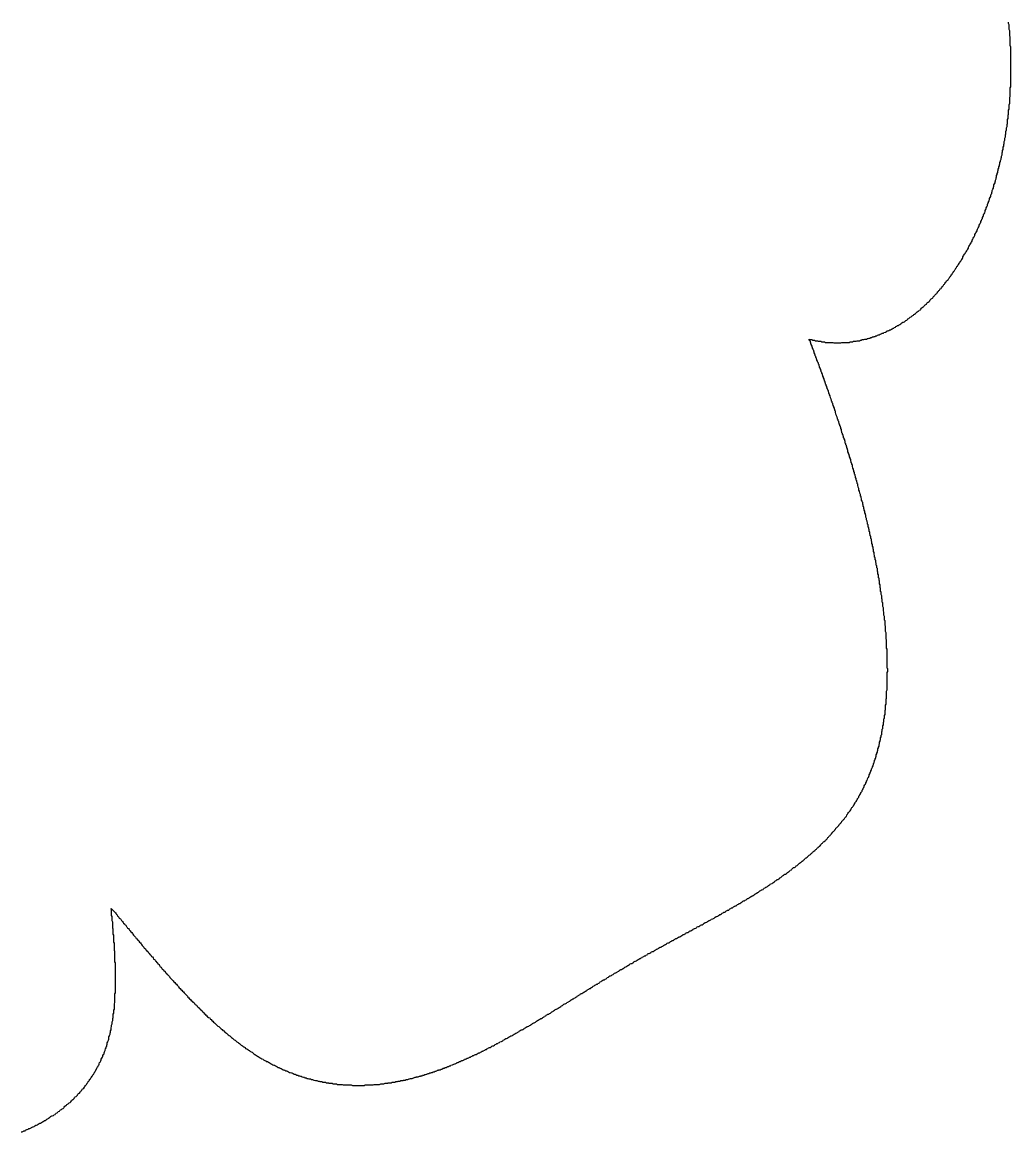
# Model space of a CAD drawing. Header units: millimetres. Extents: x 35 to 605, y 64 to 964.
# Drawn here: x 358.32 to 376.48, y 378.36 to 398.73 of the extents above; entities that cross this region are included whole.
import ezdxf

# ---------------------------------------------------------------- set-up
doc = ezdxf.new("R2010")
doc.units = ezdxf.units.MM

msp = doc.modelspace()

# ---------------------------------------------------------------- linework, layer by layer
msp.add_polyline3d([(358.307, 378.358, 0), (358.327, 378.358, 0), (358.347, 378.368, 0), (358.357, 378.378, 0), (358.377, 378.378, 0), (358.387, 378.388, 0), (358.407, 378.398, 0), (358.417, 378.398, 0), (358.437, 378.408, 0), (358.447, 378.418, 0), (358.467, 378.418, 0), (358.487, 378.428, 0), (358.497, 378.438, 0), (358.517, 378.448, 0), (358.527, 378.448, 0), (358.547, 378.458, 0), (358.557, 378.468, 0), (358.577, 378.478, 0), (358.587, 378.478, 0), (358.607, 378.488, 0), (358.617, 378.498, 0), (358.637, 378.508, 0), (358.647, 378.518, 0), (358.667, 378.518, 0), (358.677, 378.528, 0), (358.697, 378.538, 0), (358.707, 378.548, 0), (358.727, 378.558, 0), (358.737, 378.568, 0), (358.747, 378.568, 0), (358.767, 378.578, 0), (358.777, 378.588, 0), (358.797, 378.598, 0), (358.807, 378.608, 0), (358.827, 378.618, 0), (358.837, 378.628, 0), (358.847, 378.638, 0), (358.867, 378.648, 0), (358.877, 378.648, 0), (358.897, 378.658, 0), (358.907, 378.668, 0), (358.927, 378.678, 0), (358.937, 378.688, 0), (358.947, 378.698, 0), (358.967, 378.708, 0), (358.977, 378.718, 0), (358.987, 378.728, 0), (359.007, 378.738, 0), (359.017, 378.748, 0), (359.027, 378.758, 0), (359.047, 378.768, 0), (359.057, 378.778, 0), (359.077, 378.788, 0), (359.087, 378.798, 0), (359.097, 378.808, 0), (359.107, 378.828, 0), (359.127, 378.838, 0), (359.137, 378.848, 0), (359.147, 378.858, 0), (359.167, 378.868, 0), (359.177, 378.878, 0), (359.187, 378.888, 0), (359.207, 378.898, 0), (359.217, 378.908, 0), (359.227, 378.928, 0), (359.237, 378.938, 0), (359.257, 378.948, 0), (359.267, 378.958, 0), (359.277, 378.968, 0), (359.287, 378.988, 0), (359.297, 378.998, 0), (359.317, 379.008, 0), (359.327, 379.018, 0), (359.337, 379.028, 0), (359.347, 379.048, 0), (359.357, 379.058, 0), (359.377, 379.068, 0), (359.387, 379.088, 0), (359.397, 379.098, 0), (359.407, 379.108, 0), (359.417, 379.118, 0), (359.427, 379.138, 0), (359.437, 379.148, 0), (359.457, 379.158, 0), (359.467, 379.178, 0), (359.477, 379.188, 0), (359.487, 379.208, 0), (359.497, 379.218, 0), (359.507, 379.228, 0), (359.517, 379.248, 0), (359.527, 379.258, 0), (359.537, 379.278, 0), (359.547, 379.288, 0), (359.557, 379.298, 0), (359.567, 379.318, 0), (359.577, 379.328, 0), (359.587, 379.348, 0), (359.597, 379.358, 0), (359.607, 379.378, 0), (359.617, 379.388, 0), (359.627, 379.408, 0), (359.637, 379.418, 0), (359.647, 379.438, 0), (359.657, 379.448, 0), (359.667, 379.468, 0), (359.677, 379.478, 0), (359.677, 379.498, 0), (359.687, 379.508, 0), (359.697, 379.528, 0), (359.707, 379.548, 0), (359.717, 379.558, 0), (359.727, 379.578, 0), (359.737, 379.588, 0), (359.737, 379.608, 0), (359.747, 379.628, 0), (359.757, 379.638, 0), (359.767, 379.658, 0), (359.777, 379.678, 0), (359.777, 379.688, 0), (359.787, 379.708, 0), (359.797, 379.728, 0), (359.807, 379.738, 0), (359.807, 379.758, 0), (359.817, 379.778, 0), (359.827, 379.788, 0), (359.827, 379.808, 0), (359.837, 379.828, 0), (359.847, 379.848, 0), (359.847, 379.858, 0), (359.857, 379.878, 0), (359.867, 379.898, 0), (359.867, 379.918, 0), (359.877, 379.928, 0), (359.877, 379.948, 0), (359.887, 379.968, 0), (359.887, 379.988, 0), (359.897, 380.008, 0), (359.897, 380.018, 0), (359.907, 380.038, 0), (359.917, 380.058, 0), (359.917, 380.078, 0), (359.917, 380.098, 0), (359.927, 380.118, 0), (359.927, 380.128, 0), (359.937, 380.148, 0), (359.937, 380.168, 0), (359.947, 380.188, 0), (359.947, 380.208, 0), (359.957, 380.228, 0), (359.957, 380.248, 0), (359.957, 380.268, 0), (359.967, 380.288, 0), (359.967, 380.298, 0), (359.967, 380.318, 0), (359.977, 380.338, 0), (359.977, 380.358, 0), (359.977, 380.378, 0), (359.987, 380.398, 0), (359.987, 380.418, 0), (359.987, 380.438, 0), (359.997, 380.458, 0), (359.997, 380.478, 0), (359.997, 380.498, 0), (359.997, 380.518, 0), (360.007, 380.538, 0), (360.007, 380.548, 0), (360.007, 380.568, 0), (360.007, 380.588, 0), (360.017, 380.608, 0), (360.017, 380.628, 0), (360.017, 380.648, 0), (360.017, 380.668, 0), (360.017, 380.688, 0), (360.017, 380.708, 0), (360.027, 380.728, 0), (360.027, 380.748, 0), (360.027, 380.768, 0), (360.027, 380.788, 0), (360.027, 380.808, 0), (360.027, 380.828, 0), (360.027, 380.848, 0), (360.027, 380.868, 0), (360.027, 380.888, 0), (360.037, 380.908, 0), (360.037, 380.928, 0), (360.037, 380.948, 0), (360.037, 380.968, 0), (360.037, 380.988, 0), (360.037, 380.998, 0), (360.037, 381.018, 0), (360.037, 381.038, 0), (360.037, 381.058, 0), (360.037, 381.078, 0), (360.037, 381.098, 0), (360.037, 381.118, 0), (360.037, 381.138, 0), (360.037, 381.158, 0), (360.037, 381.178, 0), (360.037, 381.198, 0), (360.037, 381.218, 0), (360.037, 381.238, 0), (360.037, 381.258, 0), (360.037, 381.278, 0), (360.037, 381.298, 0), (360.037, 381.318, 0), (360.037, 381.338, 0), (360.037, 381.358, 0), (360.037, 381.378, 0), (360.037, 381.398, 0), (360.037, 381.418, 0), (360.037, 381.438, 0), (360.037, 381.458, 0), (360.027, 381.478, 0), (360.027, 381.488, 0), (360.027, 381.508, 0), (360.027, 381.528, 0), (360.027, 381.548, 0), (360.027, 381.568, 0), (360.027, 381.588, 0), (360.027, 381.608, 0), (360.027, 381.628, 0), (360.027, 381.648, 0), (360.027, 381.668, 0), (360.017, 381.688, 0), (360.017, 381.708, 0), (360.017, 381.728, 0), (360.017, 381.748, 0), (360.017, 381.758, 0), (360.017, 381.778, 0), (360.017, 381.798, 0), (360.017, 381.818, 0), (360.007, 381.838, 0), (360.007, 381.858, 0), (360.007, 381.878, 0), (360.007, 381.898, 0), (360.007, 381.918, 0), (360.007, 381.928, 0), (360.007, 381.948, 0), (360.007, 381.968, 0), (359.997, 381.988, 0), (359.997, 382.008, 0), (359.997, 382.028, 0), (359.997, 382.048, 0), (359.997, 382.058, 0), (359.997, 382.078, 0), (359.987, 382.098, 0), (359.987, 382.118, 0), (359.987, 382.138, 0), (359.987, 382.148, 0), (359.987, 382.168, 0), (359.987, 382.188, 0), (359.987, 382.208, 0), (359.977, 382.228, 0), (359.977, 382.238, 0), (359.977, 382.258, 0), (359.977, 382.278, 0), (359.977, 382.298, 0), (359.977, 382.308, 0), (359.967, 382.328, 0), (359.967, 382.348, 0), (359.967, 382.368, 0), (359.967, 382.378, 0), (359.967, 382.398, 0), (359.967, 382.418, 0), (359.967, 382.428, 0), (359.957, 382.448, 0), (359.957, 382.458, 0), (359.967, 382.448, 0), (359.977, 382.438, 0), (359.987, 382.428, 0), (360.007, 382.408, 0), (360.017, 382.398, 0), (360.027, 382.388, 0), (360.037, 382.378, 0), (360.047, 382.358, 0), (360.057, 382.348, 0), (360.067, 382.338, 0), (360.077, 382.318, 0), (360.087, 382.308, 0), (360.097, 382.298, 0), (360.107, 382.278, 0), (360.127, 382.268, 0), (360.137, 382.258, 0), (360.147, 382.238, 0), (360.157, 382.228, 0), (360.167, 382.218, 0), (360.177, 382.198, 0), (360.187, 382.188, 0), (360.207, 382.168, 0), (360.217, 382.158, 0), (360.227, 382.148, 0), (360.237, 382.128, 0), (360.247, 382.118, 0), (360.257, 382.098, 0), (360.277, 382.088, 0), (360.287, 382.068, 0), (360.297, 382.058, 0), (360.307, 382.048, 0), (360.317, 382.028, 0), (360.337, 382.018, 0), (360.347, 381.998, 0), (360.357, 381.988, 0), (360.367, 381.968, 0), (360.377, 381.958, 0), (360.397, 381.938, 0), (360.407, 381.928, 0), (360.417, 381.908, 0), (360.427, 381.898, 0), (360.447, 381.878, 0), (360.457, 381.868, 0), (360.467, 381.858, 0), (360.477, 381.838, 0), (360.497, 381.828, 0), (360.507, 381.808, 0), (360.517, 381.798, 0), (360.527, 381.778, 0), (360.547, 381.758, 0), (360.557, 381.748, 0), (360.567, 381.728, 0), (360.587, 381.718, 0), (360.597, 381.698, 0), (360.607, 381.688, 0), (360.617, 381.668, 0), (360.637, 381.658, 0), (360.647, 381.638, 0), (360.657, 381.628, 0), (360.677, 381.608, 0), (360.687, 381.598, 0), (360.697, 381.578, 0), (360.717, 381.568, 0), (360.727, 381.548, 0), (360.737, 381.528, 0), (360.757, 381.518, 0), (360.767, 381.498, 0), (360.777, 381.488, 0), (360.797, 381.468, 0), (360.807, 381.458, 0), (360.817, 381.438, 0), (360.837, 381.428, 0), (360.847, 381.408, 0), (360.857, 381.388, 0), (360.877, 381.378, 0), (360.887, 381.358, 0), (360.897, 381.348, 0), (360.917, 381.328, 0), (360.927, 381.318, 0), (360.947, 381.298, 0), (360.957, 381.278, 0), (360.967, 381.268, 0), (360.987, 381.248, 0), (360.997, 381.238, 0), (361.017, 381.218, 0), (361.027, 381.208, 0), (361.037, 381.188, 0), (361.057, 381.168, 0), (361.067, 381.158, 0), (361.087, 381.138, 0), (361.097, 381.128, 0), (361.107, 381.108, 0), (361.127, 381.098, 0), (361.137, 381.078, 0), (361.157, 381.068, 0), (361.167, 381.048, 0), (361.187, 381.028, 0), (361.197, 381.018, 0), (361.207, 380.998, 0), (361.227, 380.988, 0), (361.237, 380.968, 0), (361.257, 380.958, 0), (361.267, 380.938, 0), (361.287, 380.928, 0), (361.297, 380.908, 0), (361.317, 380.888, 0), (361.327, 380.878, 0), (361.347, 380.858, 0), (361.357, 380.848, 0), (361.367, 380.828, 0), (361.387, 380.818, 0), (361.397, 380.798, 0), (361.417, 380.788, 0), (361.427, 380.768, 0), (361.447, 380.758, 0), (361.457, 380.738, 0), (361.477, 380.728, 0), (361.487, 380.708, 0), (361.507, 380.698, 0), (361.517, 380.678, 0), (361.537, 380.668, 0), (361.547, 380.648, 0), (361.567, 380.638, 0), (361.577, 380.618, 0), (361.597, 380.608, 0), (361.607, 380.588, 0), (361.627, 380.578, 0), (361.637, 380.558, 0), (361.657, 380.548, 0), (361.667, 380.528, 0), (361.687, 380.518, 0), (361.697, 380.498, 0), (361.717, 380.488, 0), (361.727, 380.468, 0), (361.747, 380.458, 0), (361.767, 380.448, 0), (361.777, 380.428, 0), (361.797, 380.418, 0), (361.807, 380.398, 0), (361.827, 380.388, 0), (361.837, 380.368, 0), (361.857, 380.358, 0), (361.867, 380.348, 0), (361.887, 380.328, 0), (361.897, 380.318, 0), (361.917, 380.298, 0), (361.937, 380.288, 0), (361.947, 380.278, 0), (361.967, 380.258, 0), (361.977, 380.248, 0), (361.997, 380.238, 0), (362.007, 380.218, 0), (362.027, 380.208, 0), (362.047, 380.188, 0), (362.057, 380.178, 0), (362.077, 380.168, 0), (362.087, 380.158, 0), (362.107, 380.138, 0), (362.127, 380.128, 0), (362.137, 380.118, 0), (362.157, 380.098, 0), (362.167, 380.088, 0), (362.187, 380.078, 0), (362.207, 380.058, 0), (362.217, 380.048, 0), (362.237, 380.038, 0), (362.247, 380.028, 0), (362.267, 380.008, 0), (362.287, 379.998, 0), (362.297, 379.988, 0), (362.317, 379.978, 0), (362.327, 379.968, 0), (362.347, 379.948, 0), (362.367, 379.938, 0), (362.377, 379.928, 0), (362.397, 379.918, 0), (362.417, 379.908, 0), (362.427, 379.888, 0), (362.447, 379.878, 0), (362.467, 379.868, 0), (362.477, 379.858, 0), (362.497, 379.848, 0), (362.507, 379.838, 0), (362.527, 379.828, 0), (362.547, 379.818, 0), (362.557, 379.808, 0), (362.577, 379.788, 0), (362.597, 379.778, 0), (362.607, 379.768, 0), (362.627, 379.758, 0), (362.647, 379.748, 0), (362.657, 379.738, 0), (362.677, 379.728, 0), (362.697, 379.718, 0), (362.707, 379.708, 0), (362.727, 379.698, 0), (362.747, 379.688, 0), (362.757, 379.678, 0), (362.777, 379.668, 0), (362.797, 379.658, 0), (362.807, 379.648, 0), (362.827, 379.648, 0), (362.847, 379.638, 0), (362.857, 379.628, 0), (362.877, 379.618, 0), (362.897, 379.608, 0), (362.907, 379.598, 0), (362.927, 379.588, 0), (362.947, 379.578, 0), (362.957, 379.578, 0), (362.977, 379.568, 0), (362.997, 379.558, 0), (363.007, 379.548, 0), (363.027, 379.538, 0), (363.047, 379.538, 0), (363.057, 379.528, 0), (363.077, 379.518, 0), (363.097, 379.508, 0), (363.117, 379.498, 0), (363.127, 379.498, 0), (363.147, 379.488, 0), (363.167, 379.478, 0), (363.177, 379.478, 0), (363.197, 379.468, 0), (363.217, 379.458, 0), (363.227, 379.448, 0), (363.247, 379.448, 0), (363.267, 379.438, 0), (363.277, 379.438, 0), (363.297, 379.428, 0), (363.317, 379.418, 0), (363.337, 379.418, 0), (363.347, 379.408, 0), (363.367, 379.398, 0), (363.387, 379.398, 0), (363.397, 379.388, 0), (363.417, 379.388, 0), (363.437, 379.378, 0), (363.447, 379.378, 0), (363.467, 379.368, 0), (363.487, 379.358, 0), (363.507, 379.358, 0), (363.517, 379.348, 0), (363.537, 379.348, 0), (363.557, 379.338, 0), (363.567, 379.338, 0), (363.587, 379.328, 0), (363.607, 379.328, 0), (363.617, 379.328, 0), (363.637, 379.318, 0), (363.657, 379.318, 0), (363.677, 379.308, 0), (363.687, 379.308, 0), (363.707, 379.298, 0), (363.727, 379.298, 0), (363.737, 379.298, 0), (363.757, 379.288, 0), (363.777, 379.288, 0), (363.787, 379.278, 0), (363.807, 379.278, 0), (363.827, 379.278, 0), (363.847, 379.268, 0), (363.857, 379.268, 0), (363.877, 379.268, 0), (363.897, 379.268, 0), (363.907, 379.258, 0), (363.927, 379.258, 0), (363.947, 379.258, 0), (363.957, 379.248, 0), (363.977, 379.248, 0), (363.997, 379.248, 0), (364.017, 379.248, 0), (364.027, 379.238, 0), (364.047, 379.238, 0), (364.067, 379.238, 0), (364.077, 379.238, 0), (364.097, 379.238, 0), (364.117, 379.228, 0), (364.127, 379.228, 0), (364.147, 379.228, 0), (364.167, 379.228, 0), (364.187, 379.228, 0), (364.197, 379.228, 0), (364.217, 379.218, 0), (364.237, 379.218, 0), (364.247, 379.218, 0), (364.267, 379.218, 0), (364.287, 379.218, 0), (364.297, 379.218, 0), (364.317, 379.218, 0), (364.337, 379.218, 0), (364.347, 379.218, 0), (364.367, 379.218, 0), (364.387, 379.208, 0), (364.397, 379.208, 0), (364.417, 379.208, 0), (364.437, 379.208, 0), (364.457, 379.208, 0), (364.467, 379.208, 0), (364.487, 379.208, 0), (364.507, 379.208, 0), (364.517, 379.208, 0), (364.537, 379.208, 0), (364.557, 379.208, 0), (364.567, 379.208, 0), (364.587, 379.208, 0), (364.607, 379.208, 0), (364.617, 379.218, 0), (364.637, 379.218, 0), (364.657, 379.218, 0), (364.667, 379.218, 0), (364.687, 379.218, 0), (364.707, 379.218, 0), (364.717, 379.218, 0), (364.737, 379.218, 0), (364.757, 379.218, 0), (364.767, 379.218, 0), (364.787, 379.228, 0), (364.807, 379.228, 0), (364.817, 379.228, 0), (364.837, 379.228, 0), (364.857, 379.228, 0), (364.867, 379.228, 0), (364.887, 379.228, 0), (364.907, 379.238, 0), (364.917, 379.238, 0), (364.937, 379.238, 0), (364.957, 379.238, 0), (364.967, 379.238, 0), (364.987, 379.248, 0), (365.007, 379.248, 0), (365.017, 379.248, 0), (365.037, 379.248, 0), (365.047, 379.258, 0), (365.067, 379.258, 0), (365.087, 379.258, 0), (365.097, 379.258, 0), (365.117, 379.268, 0), (365.137, 379.268, 0), (365.147, 379.268, 0), (365.167, 379.268, 0), (365.187, 379.278, 0), (365.197, 379.278, 0), (365.217, 379.278, 0), (365.227, 379.288, 0), (365.247, 379.288, 0), (365.267, 379.288, 0), (365.277, 379.298, 0), (365.297, 379.298, 0), (365.317, 379.298, 0), (365.327, 379.308, 0), (365.347, 379.308, 0), (365.357, 379.308, 0), (365.377, 379.318, 0), (365.397, 379.318, 0), (365.407, 379.318, 0), (365.427, 379.328, 0), (365.437, 379.328, 0), (365.457, 379.338, 0), (365.477, 379.338, 0), (365.487, 379.338, 0), (365.507, 379.348, 0), (365.517, 379.348, 0), (365.537, 379.358, 0), (365.557, 379.358, 0), (365.567, 379.368, 0), (365.587, 379.368, 0), (365.597, 379.368, 0), (365.617, 379.378, 0), (365.637, 379.378, 0), (365.647, 379.388, 0), (365.667, 379.388, 0), (365.677, 379.398, 0), (365.697, 379.398, 0), (365.717, 379.408, 0), (365.727, 379.408, 0), (365.747, 379.418, 0), (365.757, 379.418, 0), (365.777, 379.428, 0), (365.797, 379.428, 0), (365.807, 379.438, 0), (365.827, 379.438, 0), (365.837, 379.448, 0), (365.857, 379.448, 0), (365.867, 379.458, 0), (365.887, 379.458, 0), (365.907, 379.468, 0), (365.917, 379.468, 0), (365.937, 379.478, 0), (365.947, 379.488, 0), (365.967, 379.488, 0), (365.977, 379.498, 0), (365.997, 379.498, 0), (366.017, 379.508, 0), (366.027, 379.508, 0), (366.047, 379.518, 0), (366.057, 379.528, 0), (366.077, 379.528, 0), (366.087, 379.538, 0), (366.107, 379.538, 0), (366.127, 379.548, 0), (366.137, 379.558, 0), (366.157, 379.558, 0), (366.167, 379.568, 0), (366.187, 379.568, 0), (366.197, 379.578, 0), (366.217, 379.588, 0), (366.227, 379.588, 0), (366.247, 379.598, 0), (366.267, 379.608, 0), (366.277, 379.608, 0), (366.297, 379.618, 0), (366.307, 379.628, 0), (366.327, 379.628, 0), (366.337, 379.638, 0), (366.357, 379.648, 0), (366.367, 379.648, 0), (366.387, 379.658, 0), (366.397, 379.668, 0), (366.417, 379.668, 0), (366.437, 379.678, 0), (366.447, 379.688, 0), (366.467, 379.688, 0), (366.477, 379.698, 0), (366.497, 379.708, 0), (366.507, 379.708, 0), (366.527, 379.718, 0), (366.537, 379.728, 0), (366.557, 379.728, 0), (366.567, 379.738, 0), (366.587, 379.748, 0), (366.597, 379.758, 0), (366.617, 379.758, 0), (366.627, 379.768, 0), (366.647, 379.778, 0), (366.667, 379.778, 0), (366.677, 379.788, 0), (366.697, 379.798, 0), (366.707, 379.808, 0), (366.727, 379.808, 0), (366.737, 379.818, 0), (366.757, 379.828, 0), (366.767, 379.838, 0), (366.787, 379.838, 0), (366.797, 379.848, 0), (366.817, 379.858, 0), (366.827, 379.868, 0), (366.847, 379.868, 0), (366.857, 379.878, 0), (366.877, 379.888, 0), (366.887, 379.898, 0), (366.907, 379.908, 0), (366.917, 379.908, 0), (366.937, 379.918, 0), (366.947, 379.928, 0), (366.967, 379.938, 0), (366.977, 379.938, 0), (366.997, 379.948, 0), (367.007, 379.958, 0), (367.027, 379.968, 0), (367.037, 379.978, 0), (367.057, 379.978, 0), (367.067, 379.988, 0), (367.087, 379.998, 0), (367.097, 380.008, 0), (367.117, 380.018, 0), (367.127, 380.018, 0), (367.147, 380.028, 0), (367.157, 380.038, 0), (367.177, 380.048, 0), (367.187, 380.058, 0), (367.207, 380.068, 0), (367.217, 380.068, 0), (367.237, 380.078, 0), (367.247, 380.088, 0), (367.267, 380.098, 0), (367.277, 380.108, 0), (367.297, 380.118, 0), (367.307, 380.118, 0), (367.327, 380.128, 0), (367.337, 380.138, 0), (367.357, 380.148, 0), (367.367, 380.158, 0), (367.387, 380.168, 0), (367.397, 380.168, 0), (367.417, 380.178, 0), (367.427, 380.188, 0), (367.447, 380.198, 0), (367.457, 380.208, 0), (367.477, 380.218, 0), (367.487, 380.228, 0), (367.507, 380.228, 0), (367.517, 380.238, 0), (367.537, 380.248, 0), (367.547, 380.258, 0), (367.567, 380.268, 0), (367.577, 380.278, 0), (367.597, 380.288, 0), (367.607, 380.288, 0), (367.627, 380.298, 0), (367.637, 380.308, 0), (367.657, 380.318, 0), (367.667, 380.328, 0), (367.687, 380.338, 0), (367.697, 380.348, 0), (367.717, 380.358, 0), (367.727, 380.358, 0), (367.747, 380.368, 0), (367.757, 380.378, 0), (367.767, 380.388, 0), (367.787, 380.398, 0), (367.797, 380.408, 0), (367.817, 380.418, 0), (367.827, 380.428, 0), (367.847, 380.438, 0), (367.857, 380.438, 0), (367.877, 380.448, 0), (367.887, 380.458, 0), (367.907, 380.468, 0), (367.917, 380.478, 0), (367.937, 380.488, 0), (367.947, 380.498, 0), (367.967, 380.508, 0), (367.977, 380.518, 0), (367.997, 380.518, 0), (368.007, 380.528, 0), (368.027, 380.538, 0), (368.037, 380.548, 0), (368.047, 380.558, 0), (368.067, 380.568, 0), (368.077, 380.578, 0), (368.097, 380.588, 0), (368.107, 380.598, 0), (368.127, 380.608, 0), (368.137, 380.608, 0), (368.157, 380.618, 0), (368.167, 380.628, 0), (368.187, 380.638, 0), (368.197, 380.648, 0), (368.217, 380.658, 0), (368.227, 380.668, 0), (368.247, 380.678, 0), (368.257, 380.688, 0), (368.267, 380.698, 0), (368.287, 380.708, 0), (368.297, 380.708, 0), (368.317, 380.718, 0), (368.327, 380.728, 0), (368.347, 380.738, 0), (368.357, 380.748, 0), (368.377, 380.758, 0), (368.387, 380.768, 0), (368.407, 380.778, 0), (368.417, 380.788, 0), (368.437, 380.798, 0), (368.447, 380.798, 0), (368.457, 380.808, 0), (368.477, 380.818, 0), (368.487, 380.828, 0), (368.507, 380.838, 0), (368.517, 380.848, 0), (368.537, 380.858, 0), (368.547, 380.868, 0), (368.567, 380.878, 0), (368.577, 380.888, 0), (368.597, 380.898, 0), (368.607, 380.898, 0), (368.617, 380.908, 0), (368.637, 380.918, 0), (368.647, 380.928, 0), (368.667, 380.938, 0), (368.677, 380.948, 0), (368.697, 380.958, 0), (368.707, 380.968, 0), (368.727, 380.978, 0), (368.737, 380.988, 0), (368.757, 380.988, 0), (368.767, 380.998, 0), (368.777, 381.008, 0), (368.797, 381.018, 0), (368.807, 381.028, 0), (368.827, 381.038, 0), (368.837, 381.048, 0), (368.857, 381.058, 0), (368.867, 381.068, 0), (368.887, 381.068, 0), (368.897, 381.078, 0), (368.917, 381.088, 0), (368.927, 381.098, 0), (368.937, 381.108, 0), (368.957, 381.118, 0), (368.967, 381.128, 0), (368.987, 381.138, 0), (368.997, 381.148, 0), (369.017, 381.148, 0), (369.027, 381.158, 0), (369.047, 381.168, 0), (369.057, 381.178, 0), (369.067, 381.188, 0), (369.087, 381.198, 0), (369.097, 381.208, 0), (369.117, 381.218, 0), (369.127, 381.218, 0), (369.147, 381.228, 0), (369.157, 381.238, 0), (369.177, 381.248, 0), (369.187, 381.258, 0), (369.197, 381.268, 0), (369.217, 381.278, 0), (369.227, 381.278, 0), (369.247, 381.288, 0), (369.257, 381.298, 0), (369.277, 381.308, 0), (369.287, 381.318, 0), (369.307, 381.328, 0), (369.317, 381.338, 0), (369.327, 381.338, 0), (369.347, 381.348, 0), (369.357, 381.358, 0), (369.377, 381.368, 0), (369.387, 381.378, 0), (369.407, 381.388, 0), (369.417, 381.388, 0), (369.427, 381.398, 0), (369.447, 381.408, 0), (369.457, 381.418, 0), (369.477, 381.428, 0), (369.487, 381.438, 0), (369.507, 381.448, 0), (369.517, 381.448, 0), (369.537, 381.458, 0), (369.547, 381.468, 0), (369.557, 381.478, 0), (369.577, 381.488, 0), (369.587, 381.488, 0), (369.607, 381.498, 0), (369.617, 381.508, 0), (369.637, 381.518, 0), (369.647, 381.528, 0), (369.667, 381.538, 0), (369.677, 381.538, 0), (369.687, 381.548, 0), (369.707, 381.558, 0), (369.717, 381.568, 0), (369.737, 381.578, 0), (369.747, 381.588, 0), (369.767, 381.588, 0), (369.777, 381.598, 0), (369.797, 381.608, 0), (369.807, 381.618, 0), (369.817, 381.628, 0), (369.837, 381.628, 0), (369.847, 381.638, 0), (369.867, 381.648, 0), (369.877, 381.658, 0), (369.897, 381.668, 0), (369.907, 381.668, 0), (369.927, 381.678, 0), (369.937, 381.688, 0), (369.957, 381.698, 0), (369.967, 381.708, 0), (369.977, 381.708, 0), (369.997, 381.718, 0), (370.007, 381.728, 0), (370.027, 381.738, 0), (370.037, 381.748, 0), (370.057, 381.748, 0), (370.067, 381.758, 0), (370.087, 381.768, 0), (370.097, 381.778, 0), (370.117, 381.788, 0), (370.127, 381.788, 0), (370.137, 381.798, 0), (370.157, 381.808, 0), (370.167, 381.818, 0), (370.187, 381.828, 0), (370.197, 381.828, 0), (370.217, 381.838, 0), (370.227, 381.848, 0), (370.247, 381.858, 0), (370.257, 381.868, 0), (370.277, 381.868, 0), (370.287, 381.878, 0), (370.297, 381.888, 0), (370.317, 381.898, 0), (370.327, 381.908, 0), (370.347, 381.908, 0), (370.357, 381.918, 0), (370.377, 381.928, 0), (370.387, 381.938, 0), (370.407, 381.938, 0), (370.417, 381.948, 0), (370.437, 381.958, 0), (370.447, 381.968, 0), (370.457, 381.978, 0), (370.477, 381.978, 0), (370.487, 381.988, 0), (370.507, 381.998, 0), (370.517, 382.008, 0), (370.537, 382.018, 0), (370.547, 382.018, 0), (370.567, 382.028, 0), (370.577, 382.038, 0), (370.587, 382.048, 0), (370.607, 382.048, 0), (370.617, 382.058, 0), (370.637, 382.068, 0), (370.647, 382.078, 0), (370.667, 382.088, 0), (370.677, 382.088, 0), (370.697, 382.098, 0), (370.707, 382.108, 0), (370.717, 382.118, 0), (370.737, 382.128, 0), (370.747, 382.128, 0), (370.767, 382.138, 0), (370.777, 382.148, 0), (370.797, 382.158, 0), (370.807, 382.158, 0), (370.827, 382.168, 0), (370.837, 382.178, 0), (370.847, 382.188, 0), (370.867, 382.198, 0), (370.877, 382.198, 0), (370.897, 382.208, 0), (370.907, 382.218, 0), (370.927, 382.228, 0), (370.937, 382.238, 0), (370.947, 382.238, 0), (370.967, 382.248, 0), (370.977, 382.258, 0), (370.997, 382.268, 0), (371.007, 382.268, 0), (371.027, 382.278, 0), (371.037, 382.288, 0), (371.047, 382.298, 0), (371.067, 382.308, 0), (371.077, 382.308, 0), (371.097, 382.318, 0), (371.107, 382.328, 0), (371.127, 382.338, 0), (371.137, 382.348, 0), (371.147, 382.348, 0), (371.167, 382.358, 0), (371.177, 382.368, 0), (371.197, 382.378, 0), (371.207, 382.388, 0), (371.227, 382.388, 0), (371.237, 382.398, 0), (371.247, 382.408, 0), (371.267, 382.418, 0), (371.277, 382.428, 0), (371.297, 382.428, 0), (371.307, 382.438, 0), (371.317, 382.448, 0), (371.337, 382.458, 0), (371.347, 382.468, 0), (371.367, 382.468, 0), (371.377, 382.478, 0), (371.387, 382.488, 0), (371.407, 382.498, 0), (371.417, 382.508, 0), (371.437, 382.508, 0), (371.447, 382.518, 0), (371.457, 382.528, 0), (371.477, 382.538, 0), (371.487, 382.548, 0), (371.507, 382.548, 0), (371.517, 382.558, 0), (371.527, 382.568, 0), (371.547, 382.578, 0), (371.557, 382.588, 0), (371.567, 382.598, 0), (371.587, 382.598, 0), (371.597, 382.608, 0), (371.617, 382.618, 0), (371.627, 382.628, 0), (371.637, 382.638, 0), (371.657, 382.638, 0), (371.667, 382.648, 0), (371.677, 382.658, 0), (371.697, 382.668, 0), (371.707, 382.678, 0), (371.727, 382.688, 0), (371.737, 382.688, 0), (371.747, 382.698, 0), (371.767, 382.708, 0), (371.777, 382.718, 0), (371.787, 382.728, 0), (371.807, 382.738, 0), (371.817, 382.738, 0), (371.827, 382.748, 0), (371.847, 382.758, 0), (371.857, 382.768, 0), (371.867, 382.778, 0), (371.887, 382.788, 0), (371.897, 382.798, 0), (371.907, 382.798, 0), (371.927, 382.808, 0), (371.937, 382.818, 0), (371.947, 382.828, 0), (371.967, 382.838, 0), (371.977, 382.848, 0), (371.987, 382.848, 0), (372.007, 382.858, 0), (372.017, 382.868, 0), (372.027, 382.878, 0), (372.047, 382.888, 0), (372.057, 382.898, 0), (372.067, 382.908, 0), (372.087, 382.918, 0), (372.097, 382.918, 0), (372.107, 382.928, 0), (372.127, 382.938, 0), (372.137, 382.948, 0), (372.147, 382.958, 0), (372.167, 382.968, 0), (372.177, 382.978, 0), (372.187, 382.988, 0), (372.197, 382.988, 0), (372.217, 382.998, 0), (372.227, 383.008, 0), (372.237, 383.018, 0), (372.257, 383.028, 0), (372.267, 383.038, 0), (372.277, 383.048, 0), (372.287, 383.058, 0), (372.307, 383.068, 0), (372.317, 383.078, 0), (372.327, 383.088, 0), (372.337, 383.088, 0), (372.357, 383.098, 0), (372.367, 383.108, 0), (372.377, 383.118, 0), (372.397, 383.128, 0), (372.407, 383.138, 0), (372.417, 383.148, 0), (372.427, 383.158, 0), (372.447, 383.168, 0), (372.457, 383.178, 0), (372.467, 383.188, 0), (372.477, 383.198, 0), (372.487, 383.208, 0), (372.507, 383.208, 0), (372.517, 383.218, 0), (372.527, 383.228, 0), (372.537, 383.238, 0), (372.557, 383.248, 0), (372.567, 383.258, 0), (372.577, 383.268, 0), (372.587, 383.278, 0), (372.597, 383.288, 0), (372.617, 383.298, 0), (372.627, 383.308, 0), (372.637, 383.318, 0), (372.647, 383.328, 0), (372.667, 383.338, 0), (372.677, 383.348, 0), (372.687, 383.358, 0), (372.697, 383.368, 0), (372.707, 383.378, 0), (372.717, 383.388, 0), (372.737, 383.398, 0), (372.747, 383.408, 0), (372.757, 383.418, 0), (372.767, 383.428, 0), (372.777, 383.438, 0), (372.797, 383.448, 0), (372.807, 383.458, 0), (372.817, 383.468, 0), (372.827, 383.478, 0), (372.837, 383.488, 0), (372.847, 383.498, 0), (372.857, 383.508, 0), (372.877, 383.518, 0), (372.887, 383.528, 0), (372.897, 383.538, 0), (372.907, 383.548, 0), (372.917, 383.558, 0), (372.927, 383.568, 0), (372.937, 383.578, 0), (372.947, 383.588, 0), (372.967, 383.598, 0), (372.977, 383.608, 0), (372.987, 383.628, 0), (372.997, 383.638, 0), (373.007, 383.648, 0), (373.017, 383.658, 0), (373.027, 383.668, 0), (373.037, 383.678, 0), (373.047, 383.688, 0), (373.067, 383.698, 0), (373.077, 383.708, 0), (373.087, 383.718, 0), (373.097, 383.728, 0), (373.107, 383.738, 0), (373.117, 383.758, 0), (373.127, 383.768, 0), (373.137, 383.778, 0), (373.147, 383.788, 0), (373.157, 383.798, 0), (373.167, 383.808, 0), (373.177, 383.818, 0), (373.187, 383.828, 0), (373.197, 383.848, 0), (373.207, 383.858, 0), (373.217, 383.868, 0), (373.227, 383.878, 0), (373.237, 383.888, 0), (373.247, 383.898, 0), (373.257, 383.908, 0), (373.267, 383.928, 0), (373.277, 383.938, 0), (373.287, 383.948, 0), (373.297, 383.958, 0), (373.307, 383.968, 0), (373.317, 383.978, 0), (373.327, 383.998, 0), (373.337, 384.008, 0), (373.347, 384.018, 0), (373.357, 384.028, 0), (373.367, 384.038, 0), (373.377, 384.058, 0), (373.387, 384.068, 0), (373.397, 384.078, 0), (373.407, 384.088, 0), (373.417, 384.098, 0), (373.427, 384.118, 0), (373.437, 384.128, 0), (373.447, 384.138, 0), (373.457, 384.148, 0), (373.467, 384.168, 0), (373.467, 384.178, 0), (373.477, 384.188, 0), (373.487, 384.198, 0), (373.497, 384.218, 0), (373.507, 384.228, 0), (373.517, 384.238, 0), (373.527, 384.248, 0), (373.537, 384.268, 0), (373.547, 384.278, 0), (373.547, 384.288, 0), (373.557, 384.308, 0), (373.567, 384.318, 0), (373.577, 384.328, 0), (373.587, 384.338, 0), (373.597, 384.358, 0), (373.607, 384.368, 0), (373.607, 384.378, 0), (373.617, 384.398, 0), (373.627, 384.408, 0), (373.637, 384.418, 0), (373.647, 384.438, 0), (373.647, 384.448, 0), (373.657, 384.458, 0), (373.667, 384.478, 0), (373.677, 384.488, 0), (373.687, 384.498, 0), (373.687, 384.518, 0), (373.697, 384.528, 0), (373.707, 384.548, 0), (373.717, 384.558, 0), (373.717, 384.568, 0), (373.727, 384.588, 0), (373.737, 384.598, 0), (373.747, 384.608, 0), (373.747, 384.628, 0), (373.757, 384.638, 0), (373.767, 384.658, 0), (373.767, 384.668, 0), (373.777, 384.678, 0), (373.787, 384.698, 0), (373.787, 384.708, 0), (373.797, 384.728, 0), (373.807, 384.738, 0), (373.817, 384.758, 0), (373.817, 384.768, 0), (373.827, 384.778, 0), (373.827, 384.798, 0), (373.837, 384.808, 0), (373.847, 384.828, 0), (373.847, 384.838, 0), (373.857, 384.858, 0), (373.867, 384.868, 0), (373.867, 384.878, 0), (373.877, 384.898, 0), (373.877, 384.908, 0), (373.887, 384.928, 0), (373.897, 384.938, 0), (373.897, 384.958, 0), (373.907, 384.968, 0), (373.907, 384.988, 0), (373.917, 384.998, 0), (373.917, 385.018, 0), (373.927, 385.028, 0), (373.937, 385.048, 0), (373.937, 385.058, 0), (373.947, 385.078, 0), (373.947, 385.088, 0), (373.957, 385.098, 0), (373.957, 385.118, 0), (373.967, 385.128, 0), (373.967, 385.148, 0), (373.977, 385.158, 0), (373.977, 385.178, 0), (373.987, 385.188, 0), (373.987, 385.208, 0), (373.997, 385.218, 0), (373.997, 385.238, 0), (374.007, 385.248, 0), (374.007, 385.268, 0), (374.007, 385.278, 0), (374.017, 385.298, 0), (374.017, 385.308, 0), (374.027, 385.328, 0), (374.027, 385.348, 0), (374.037, 385.358, 0), (374.037, 385.378, 0), (374.037, 385.388, 0), (374.047, 385.408, 0), (374.047, 385.418, 0), (374.057, 385.438, 0), (374.057, 385.448, 0), (374.057, 385.468, 0), (374.067, 385.478, 0), (374.067, 385.498, 0), (374.067, 385.508, 0), (374.077, 385.528, 0), (374.077, 385.538, 0), (374.087, 385.558, 0), (374.087, 385.578, 0), (374.087, 385.588, 0), (374.097, 385.608, 0), (374.097, 385.618, 0), (374.097, 385.638, 0), (374.107, 385.648, 0), (374.107, 385.668, 0), (374.107, 385.678, 0), (374.107, 385.698, 0), (374.117, 385.718, 0), (374.117, 385.728, 0), (374.117, 385.748, 0), (374.127, 385.758, 0), (374.127, 385.778, 0), (374.127, 385.788, 0), (374.127, 385.808, 0), (374.137, 385.828, 0), (374.137, 385.838, 0), (374.137, 385.858, 0), (374.137, 385.868, 0), (374.147, 385.888, 0), (374.147, 385.898, 0), (374.147, 385.918, 0), (374.147, 385.938, 0), (374.157, 385.948, 0), (374.157, 385.968, 0), (374.157, 385.978, 0), (374.157, 385.998, 0), (374.167, 386.018, 0), (374.167, 386.028, 0), (374.167, 386.048, 0), (374.167, 386.058, 0), (374.167, 386.078, 0), (374.167, 386.088, 0), (374.177, 386.108, 0), (374.177, 386.128, 0), (374.177, 386.138, 0), (374.177, 386.158, 0), (374.177, 386.168, 0), (374.177, 386.188, 0), (374.187, 386.208, 0), (374.187, 386.218, 0), (374.187, 386.238, 0), (374.187, 386.258, 0), (374.187, 386.268, 0), (374.187, 386.288, 0), (374.187, 386.298, 0), (374.197, 386.318, 0), (374.197, 386.338, 0), (374.197, 386.348, 0), (374.197, 386.368, 0), (374.197, 386.378, 0), (374.197, 386.398, 0), (374.197, 386.418, 0), (374.197, 386.428, 0), (374.197, 386.448, 0), (374.207, 386.468, 0), (374.207, 386.478, 0), (374.207, 386.498, 0), (374.207, 386.508, 0), (374.207, 386.528, 0), (374.207, 386.548, 0), (374.207, 386.558, 0), (374.207, 386.578, 0), (374.207, 386.598, 0), (374.207, 386.608, 0), (374.207, 386.628, 0), (374.207, 386.638, 0), (374.207, 386.658, 0), (374.207, 386.678, 0), (374.207, 386.688, 0), (374.207, 386.708, 0), (374.207, 386.728, 0), (374.207, 386.738, 0), (374.207, 386.758, 0), (374.207, 386.778, 0), (374.207, 386.788, 0), (374.217, 386.808, 0), (374.217, 386.818, 0), (374.217, 386.838, 0), (374.217, 386.858, 0), (374.207, 386.868, 0), (374.207, 386.888, 0), (374.207, 386.908, 0), (374.207, 386.918, 0), (374.207, 386.938, 0), (374.207, 386.958, 0), (374.207, 386.968, 0), (374.207, 386.988, 0), (374.207, 387.008, 0), (374.207, 387.018, 0), (374.207, 387.038, 0), (374.207, 387.058, 0), (374.207, 387.068, 0), (374.207, 387.088, 0), (374.207, 387.098, 0), (374.207, 387.118, 0), (374.207, 387.138, 0), (374.207, 387.148, 0), (374.207, 387.168, 0), (374.207, 387.188, 0), (374.207, 387.198, 0), (374.207, 387.218, 0), (374.197, 387.238, 0), (374.197, 387.248, 0), (374.197, 387.268, 0), (374.197, 387.288, 0), (374.197, 387.298, 0), (374.197, 387.318, 0), (374.197, 387.338, 0), (374.197, 387.348, 0), (374.197, 387.368, 0), (374.197, 387.388, 0), (374.187, 387.398, 0), (374.187, 387.418, 0), (374.187, 387.438, 0), (374.187, 387.448, 0), (374.187, 387.468, 0), (374.187, 387.488, 0), (374.187, 387.498, 0), (374.187, 387.518, 0), (374.177, 387.538, 0), (374.177, 387.548, 0), (374.177, 387.568, 0), (374.177, 387.588, 0), (374.177, 387.598, 0), (374.177, 387.618, 0), (374.177, 387.638, 0), (374.167, 387.648, 0), (374.167, 387.668, 0), (374.167, 387.688, 0), (374.167, 387.698, 0), (374.167, 387.718, 0), (374.167, 387.738, 0), (374.157, 387.748, 0), (374.157, 387.768, 0), (374.157, 387.788, 0), (374.157, 387.798, 0), (374.157, 387.818, 0), (374.147, 387.838, 0), (374.147, 387.848, 0), (374.147, 387.868, 0), (374.147, 387.888, 0), (374.147, 387.898, 0), (374.137, 387.918, 0), (374.137, 387.928, 0), (374.137, 387.948, 0), (374.137, 387.968, 0), (374.137, 387.978, 0), (374.127, 387.998, 0), (374.127, 388.018, 0), (374.127, 388.028, 0), (374.127, 388.048, 0), (374.127, 388.068, 0), (374.117, 388.078, 0), (374.117, 388.098, 0), (374.117, 388.118, 0), (374.117, 388.128, 0), (374.107, 388.148, 0), (374.107, 388.168, 0), (374.107, 388.178, 0), (374.107, 388.198, 0), (374.097, 388.218, 0), (374.097, 388.228, 0), (374.097, 388.248, 0), (374.097, 388.268, 0), (374.087, 388.278, 0), (374.087, 388.298, 0), (374.087, 388.318, 0), (374.087, 388.328, 0), (374.077, 388.348, 0), (374.077, 388.368, 0), (374.077, 388.378, 0), (374.077, 388.398, 0), (374.067, 388.418, 0), (374.067, 388.428, 0), (374.067, 388.448, 0), (374.067, 388.468, 0), (374.057, 388.478, 0), (374.057, 388.498, 0), (374.057, 388.518, 0), (374.047, 388.528, 0), (374.047, 388.548, 0), (374.047, 388.568, 0), (374.047, 388.578, 0), (374.037, 388.598, 0), (374.037, 388.618, 0), (374.037, 388.628, 0), (374.027, 388.648, 0), (374.027, 388.658, 0), (374.027, 388.678, 0), (374.027, 388.698, 0), (374.017, 388.708, 0), (374.017, 388.728, 0), (374.017, 388.748, 0), (374.007, 388.758, 0), (374.007, 388.778, 0), (374.007, 388.798, 0), (373.997, 388.808, 0), (373.997, 388.828, 0), (373.997, 388.848, 0), (373.987, 388.858, 0), (373.987, 388.878, 0), (373.987, 388.898, 0), (373.977, 388.908, 0), (373.977, 388.928, 0), (373.977, 388.938, 0), (373.967, 388.958, 0), (373.967, 388.978, 0), (373.967, 388.988, 0), (373.957, 389.008, 0), (373.957, 389.028, 0), (373.957, 389.038, 0), (373.947, 389.058, 0), (373.947, 389.068, 0), (373.947, 389.088, 0), (373.937, 389.108, 0), (373.937, 389.118, 0), (373.937, 389.138, 0), (373.927, 389.158, 0), (373.927, 389.168, 0), (373.927, 389.188, 0), (373.917, 389.198, 0), (373.917, 389.218, 0), (373.917, 389.238, 0), (373.907, 389.248, 0), (373.907, 389.268, 0), (373.907, 389.288, 0), (373.897, 389.298, 0), (373.897, 389.318, 0), (373.887, 389.328, 0), (373.887, 389.348, 0), (373.887, 389.368, 0), (373.877, 389.378, 0), (373.877, 389.398, 0), (373.877, 389.408, 0), (373.867, 389.428, 0), (373.867, 389.448, 0), (373.857, 389.458, 0), (373.857, 389.478, 0), (373.857, 389.498, 0), (373.847, 389.508, 0), (373.847, 389.528, 0), (373.847, 389.538, 0), (373.837, 389.558, 0), (373.837, 389.568, 0), (373.827, 389.588, 0), (373.827, 389.608, 0), (373.827, 389.618, 0), (373.817, 389.638, 0), (373.817, 389.648, 0), (373.817, 389.668, 0), (373.807, 389.688, 0), (373.807, 389.698, 0), (373.797, 389.718, 0), (373.797, 389.728, 0), (373.797, 389.748, 0), (373.787, 389.768, 0), (373.787, 389.778, 0), (373.777, 389.798, 0), (373.777, 389.808, 0), (373.777, 389.828, 0), (373.767, 389.838, 0), (373.767, 389.858, 0), (373.757, 389.878, 0), (373.757, 389.888, 0), (373.757, 389.908, 0), (373.747, 389.918, 0), (373.747, 389.938, 0), (373.737, 389.948, 0), (373.737, 389.968, 0), (373.737, 389.978, 0), (373.727, 389.998, 0), (373.727, 390.018, 0), (373.717, 390.028, 0), (373.717, 390.048, 0), (373.717, 390.058, 0), (373.707, 390.078, 0), (373.707, 390.088, 0), (373.697, 390.108, 0), (373.697, 390.118, 0), (373.687, 390.138, 0), (373.687, 390.158, 0), (373.687, 390.168, 0), (373.677, 390.188, 0), (373.677, 390.198, 0), (373.667, 390.218, 0), (373.667, 390.228, 0), (373.667, 390.248, 0), (373.657, 390.258, 0), (373.657, 390.278, 0), (373.647, 390.288, 0), (373.647, 390.308, 0), (373.637, 390.318, 0), (373.637, 390.338, 0), (373.637, 390.348, 0), (373.627, 390.368, 0), (373.627, 390.388, 0), (373.617, 390.398, 0), (373.617, 390.418, 0), (373.607, 390.428, 0), (373.607, 390.448, 0), (373.607, 390.458, 0), (373.597, 390.478, 0), (373.597, 390.488, 0), (373.587, 390.508, 0), (373.587, 390.518, 0), (373.577, 390.538, 0), (373.577, 390.548, 0), (373.567, 390.568, 0), (373.567, 390.578, 0), (373.567, 390.598, 0), (373.557, 390.608, 0), (373.557, 390.628, 0), (373.547, 390.638, 0), (373.547, 390.658, 0), (373.537, 390.668, 0), (373.537, 390.688, 0), (373.537, 390.698, 0), (373.527, 390.718, 0), (373.527, 390.728, 0), (373.517, 390.748, 0), (373.517, 390.758, 0), (373.507, 390.778, 0), (373.507, 390.788, 0), (373.497, 390.808, 0), (373.497, 390.818, 0), (373.487, 390.838, 0), (373.487, 390.848, 0), (373.487, 390.868, 0), (373.477, 390.878, 0), (373.477, 390.898, 0), (373.467, 390.908, 0), (373.467, 390.928, 0), (373.457, 390.938, 0), (373.457, 390.958, 0), (373.447, 390.968, 0), (373.447, 390.988, 0), (373.437, 390.998, 0), (373.437, 391.018, 0), (373.437, 391.028, 0), (373.427, 391.048, 0), (373.427, 391.058, 0), (373.417, 391.078, 0), (373.417, 391.088, 0), (373.407, 391.098, 0), (373.407, 391.118, 0), (373.397, 391.128, 0), (373.397, 391.148, 0), (373.387, 391.158, 0), (373.387, 391.178, 0), (373.377, 391.188, 0), (373.377, 391.208, 0), (373.367, 391.218, 0), (373.367, 391.238, 0), (373.367, 391.248, 0), (373.357, 391.268, 0), (373.357, 391.278, 0), (373.347, 391.298, 0), (373.347, 391.308, 0), (373.337, 391.318, 0), (373.337, 391.338, 0), (373.327, 391.348, 0), (373.327, 391.368, 0), (373.317, 391.378, 0), (373.317, 391.398, 0), (373.307, 391.408, 0), (373.307, 391.428, 0), (373.297, 391.438, 0), (373.297, 391.458, 0), (373.287, 391.468, 0), (373.287, 391.478, 0), (373.277, 391.498, 0), (373.277, 391.508, 0), (373.267, 391.528, 0), (373.267, 391.538, 0), (373.257, 391.558, 0), (373.257, 391.568, 0), (373.257, 391.588, 0), (373.247, 391.598, 0), (373.247, 391.608, 0), (373.237, 391.628, 0), (373.237, 391.638, 0), (373.227, 391.658, 0), (373.227, 391.668, 0), (373.217, 391.688, 0), (373.217, 391.698, 0), (373.207, 391.708, 0), (373.207, 391.728, 0), (373.197, 391.738, 0), (373.197, 391.758, 0), (373.187, 391.768, 0), (373.187, 391.788, 0), (373.177, 391.798, 0), (373.177, 391.808, 0), (373.167, 391.828, 0), (373.167, 391.838, 0), (373.157, 391.858, 0), (373.157, 391.868, 0), (373.147, 391.888, 0), (373.147, 391.898, 0), (373.137, 391.908, 0), (373.137, 391.928, 0), (373.127, 391.938, 0), (373.127, 391.958, 0), (373.117, 391.968, 0), (373.117, 391.988, 0), (373.107, 391.998, 0), (373.107, 392.008, 0), (373.097, 392.028, 0), (373.097, 392.038, 0), (373.087, 392.058, 0), (373.087, 392.068, 0), (373.077, 392.078, 0), (373.077, 392.098, 0), (373.067, 392.108, 0), (373.067, 392.128, 0), (373.057, 392.138, 0), (373.057, 392.148, 0), (373.047, 392.168, 0), (373.047, 392.178, 0), (373.037, 392.198, 0), (373.037, 392.208, 0), (373.027, 392.228, 0), (373.027, 392.238, 0), (373.017, 392.248, 0), (373.017, 392.268, 0), (373.007, 392.278, 0), (373.007, 392.298, 0), (372.997, 392.308, 0), (372.997, 392.318, 0), (372.987, 392.338, 0), (372.987, 392.348, 0), (372.977, 392.368, 0), (372.977, 392.378, 0), (372.967, 392.388, 0), (372.967, 392.408, 0), (372.957, 392.418, 0), (372.957, 392.438, 0), (372.947, 392.448, 0), (372.947, 392.458, 0), (372.937, 392.478, 0), (372.927, 392.488, 0), (372.927, 392.508, 0), (372.917, 392.518, 0), (372.917, 392.528, 0), (372.907, 392.548, 0), (372.907, 392.558, 0), (372.897, 392.568, 0), (372.897, 392.588, 0), (372.887, 392.598, 0), (372.887, 392.618, 0), (372.877, 392.628, 0), (372.877, 392.638, 0), (372.867, 392.658, 0), (372.867, 392.668, 0), (372.857, 392.688, 0), (372.857, 392.698, 0), (372.847, 392.708, 0), (372.847, 392.728, 0), (372.837, 392.738, 0), (372.837, 392.748, 0), (372.827, 392.768, 0), (372.827, 392.778, 0), (372.817, 392.798, 0), (372.817, 392.808, 0), (372.807, 392.818, 0), (372.807, 392.838, 0), (372.797, 392.848, 0), (372.797, 392.868, 0), (372.787, 392.878, 0), (372.777, 392.888, 0), (372.777, 392.908, 0), (372.787, 392.898, 0), (372.807, 392.898, 0), (372.827, 392.898, 0), (372.837, 392.888, 0), (372.857, 392.888, 0), (372.877, 392.888, 0), (372.887, 392.878, 0), (372.907, 392.878, 0), (372.927, 392.878, 0), (372.937, 392.868, 0), (372.957, 392.868, 0), (372.977, 392.868, 0), (372.987, 392.868, 0), (373.007, 392.858, 0), (373.027, 392.858, 0), (373.047, 392.858, 0), (373.057, 392.858, 0), (373.077, 392.848, 0), (373.097, 392.848, 0), (373.107, 392.848, 0), (373.127, 392.848, 0), (373.147, 392.848, 0), (373.157, 392.848, 0), (373.177, 392.848, 0), (373.197, 392.848, 0), (373.207, 392.848, 0), (373.227, 392.838, 0), (373.247, 392.838, 0), (373.257, 392.838, 0), (373.277, 392.838, 0), (373.297, 392.838, 0), (373.307, 392.838, 0), (373.327, 392.838, 0), (373.347, 392.838, 0), (373.357, 392.838, 0), (373.377, 392.848, 0), (373.397, 392.848, 0), (373.407, 392.848, 0), (373.427, 392.848, 0), (373.437, 392.848, 0), (373.457, 392.848, 0), (373.477, 392.848, 0), (373.487, 392.848, 0), (373.507, 392.848, 0), (373.527, 392.858, 0), (373.537, 392.858, 0), (373.557, 392.858, 0), (373.577, 392.858, 0), (373.587, 392.868, 0), (373.607, 392.868, 0), (373.617, 392.868, 0), (373.637, 392.868, 0), (373.657, 392.878, 0), (373.667, 392.878, 0), (373.687, 392.878, 0), (373.707, 392.878, 0), (373.717, 392.888, 0), (373.737, 392.888, 0), (373.747, 392.898, 0), (373.767, 392.898, 0), (373.777, 392.898, 0), (373.797, 392.908, 0), (373.817, 392.908, 0), (373.827, 392.908, 0), (373.847, 392.918, 0), (373.857, 392.918, 0), (373.877, 392.928, 0), (373.887, 392.928, 0), (373.907, 392.938, 0), (373.927, 392.938, 0), (373.937, 392.948, 0), (373.957, 392.948, 0), (373.967, 392.958, 0), (373.987, 392.958, 0), (373.997, 392.968, 0), (374.017, 392.968, 0), (374.027, 392.978, 0), (374.047, 392.988, 0), (374.057, 392.988, 0), (374.077, 392.998, 0), (374.087, 392.998, 0), (374.107, 393.008, 0), (374.117, 393.018, 0), (374.137, 393.018, 0), (374.147, 393.028, 0), (374.167, 393.038, 0), (374.177, 393.038, 0), (374.197, 393.048, 0), (374.207, 393.058, 0), (374.227, 393.058, 0), (374.237, 393.068, 0), (374.257, 393.078, 0), (374.267, 393.078, 0), (374.287, 393.088, 0), (374.297, 393.098, 0), (374.317, 393.108, 0), (374.327, 393.108, 0), (374.337, 393.118, 0), (374.357, 393.128, 0), (374.367, 393.138, 0), (374.387, 393.148, 0), (374.397, 393.158, 0), (374.417, 393.158, 0), (374.427, 393.168, 0), (374.437, 393.178, 0), (374.457, 393.188, 0), (374.467, 393.198, 0), (374.477, 393.208, 0), (374.497, 393.218, 0), (374.507, 393.218, 0), (374.527, 393.228, 0), (374.537, 393.238, 0), (374.547, 393.248, 0), (374.567, 393.258, 0), (374.577, 393.268, 0), (374.587, 393.278, 0), (374.607, 393.288, 0), (374.617, 393.298, 0), (374.627, 393.308, 0), (374.647, 393.318, 0), (374.657, 393.328, 0), (374.667, 393.338, 0), (374.687, 393.348, 0), (374.697, 393.358, 0), (374.707, 393.368, 0), (374.727, 393.378, 0), (374.737, 393.388, 0), (374.747, 393.398, 0), (374.757, 393.408, 0), (374.777, 393.418, 0), (374.787, 393.428, 0), (374.797, 393.438, 0), (374.817, 393.448, 0), (374.827, 393.458, 0), (374.837, 393.478, 0), (374.847, 393.488, 0), (374.867, 393.498, 0), (374.877, 393.508, 0), (374.887, 393.518, 0), (374.897, 393.528, 0), (374.907, 393.538, 0), (374.927, 393.548, 0), (374.937, 393.568, 0), (374.947, 393.578, 0), (374.957, 393.588, 0), (374.977, 393.598, 0), (374.987, 393.608, 0), (374.997, 393.628, 0), (375.007, 393.638, 0), (375.017, 393.648, 0), (375.037, 393.658, 0), (375.047, 393.668, 0), (375.057, 393.688, 0), (375.067, 393.698, 0), (375.077, 393.708, 0), (375.087, 393.718, 0), (375.107, 393.738, 0), (375.117, 393.748, 0), (375.127, 393.758, 0), (375.137, 393.778, 0), (375.147, 393.788, 0), (375.157, 393.798, 0), (375.167, 393.808, 0), (375.177, 393.828, 0), (375.197, 393.838, 0), (375.207, 393.848, 0), (375.217, 393.868, 0), (375.227, 393.878, 0), (375.237, 393.888, 0), (375.247, 393.908, 0), (375.257, 393.918, 0), (375.267, 393.928, 0), (375.277, 393.948, 0), (375.287, 393.958, 0), (375.297, 393.978, 0), (375.317, 393.988, 0), (375.327, 393.998, 0), (375.337, 394.018, 0), (375.347, 394.028, 0), (375.357, 394.048, 0), (375.367, 394.058, 0), (375.377, 394.068, 0), (375.387, 394.088, 0), (375.397, 394.098, 0), (375.407, 394.118, 0), (375.417, 394.128, 0), (375.427, 394.148, 0), (375.437, 394.158, 0), (375.447, 394.178, 0), (375.457, 394.188, 0), (375.467, 394.208, 0), (375.477, 394.218, 0), (375.487, 394.238, 0), (375.497, 394.248, 0), (375.507, 394.268, 0), (375.517, 394.278, 0), (375.527, 394.298, 0), (375.537, 394.308, 0), (375.547, 394.328, 0), (375.557, 394.338, 0), (375.567, 394.358, 0), (375.577, 394.368, 0), (375.587, 394.388, 0), (375.597, 394.398, 0), (375.597, 394.418, 0), (375.607, 394.438, 0), (375.617, 394.448, 0), (375.627, 394.468, 0), (375.637, 394.478, 0), (375.647, 394.498, 0), (375.657, 394.508, 0), (375.667, 394.528, 0), (375.677, 394.548, 0), (375.687, 394.558, 0), (375.697, 394.578, 0), (375.697, 394.598, 0), (375.707, 394.608, 0), (375.717, 394.628, 0), (375.727, 394.638, 0), (375.737, 394.658, 0), (375.747, 394.678, 0), (375.757, 394.688, 0), (375.767, 394.708, 0), (375.767, 394.728, 0), (375.777, 394.738, 0), (375.787, 394.758, 0), (375.797, 394.778, 0), (375.807, 394.788, 0), (375.817, 394.808, 0), (375.817, 394.828, 0), (375.827, 394.848, 0), (375.837, 394.858, 0), (375.847, 394.878, 0), (375.857, 394.898, 0), (375.857, 394.908, 0), (375.867, 394.928, 0), (375.877, 394.948, 0), (375.887, 394.968, 0), (375.897, 394.978, 0), (375.897, 394.998, 0), (375.907, 395.018, 0), (375.917, 395.038, 0), (375.927, 395.048, 0), (375.927, 395.068, 0), (375.937, 395.088, 0), (375.947, 395.108, 0), (375.957, 395.118, 0), (375.957, 395.138, 0), (375.967, 395.158, 0), (375.977, 395.178, 0), (375.977, 395.198, 0), (375.987, 395.208, 0), (375.997, 395.228, 0), (376.007, 395.248, 0), (376.007, 395.268, 0), (376.017, 395.288, 0), (376.027, 395.298, 0), (376.027, 395.318, 0), (376.037, 395.338, 0), (376.047, 395.358, 0), (376.047, 395.378, 0), (376.057, 395.398, 0), (376.067, 395.418, 0), (376.067, 395.428, 0), (376.077, 395.448, 0), (376.087, 395.468, 0), (376.087, 395.488, 0), (376.097, 395.508, 0), (376.107, 395.528, 0), (376.107, 395.548, 0), (376.117, 395.568, 0), (376.127, 395.578, 0), (376.127, 395.598, 0), (376.137, 395.618, 0), (376.137, 395.638, 0), (376.147, 395.658, 0), (376.157, 395.678, 0), (376.157, 395.698, 0), (376.167, 395.718, 0), (376.167, 395.738, 0), (376.177, 395.758, 0), (376.187, 395.778, 0), (376.187, 395.798, 0), (376.197, 395.808, 0), (376.197, 395.828, 0), (376.207, 395.848, 0), (376.207, 395.868, 0), (376.217, 395.888, 0), (376.217, 395.908, 0), (376.227, 395.928, 0), (376.227, 395.948, 0), (376.237, 395.968, 0), (376.237, 395.988, 0), (376.247, 396.008, 0), (376.247, 396.028, 0), (376.257, 396.048, 0), (376.257, 396.068, 0), (376.267, 396.088, 0), (376.267, 396.108, 0), (376.277, 396.128, 0), (376.277, 396.148, 0), (376.287, 396.168, 0), (376.287, 396.188, 0), (376.297, 396.208, 0), (376.297, 396.228, 0), (376.307, 396.248, 0), (376.307, 396.268, 0), (376.317, 396.288, 0), (376.317, 396.308, 0), (376.317, 396.328, 0), (376.327, 396.348, 0), (376.327, 396.368, 0), (376.337, 396.388, 0), (376.337, 396.408, 0), (376.337, 396.428, 0), (376.347, 396.448, 0), (376.347, 396.478, 0), (376.357, 396.498, 0), (376.357, 396.518, 0), (376.357, 396.538, 0), (376.367, 396.558, 0), (376.367, 396.578, 0), (376.367, 396.598, 0), (376.377, 396.618, 0), (376.377, 396.638, 0), (376.377, 396.658, 0), (376.387, 396.678, 0), (376.387, 396.698, 0), (376.387, 396.718, 0), (376.397, 396.748, 0), (376.397, 396.768, 0), (376.397, 396.788, 0), (376.407, 396.808, 0), (376.407, 396.828, 0), (376.407, 396.848, 0), (376.417, 396.868, 0), (376.417, 396.888, 0), (376.417, 396.908, 0), (376.417, 396.938, 0), (376.427, 396.958, 0), (376.427, 396.978, 0), (376.427, 396.998, 0), (376.427, 397.018, 0), (376.437, 397.038, 0), (376.437, 397.058, 0), (376.437, 397.088, 0), (376.437, 397.108, 0), (376.447, 397.128, 0), (376.447, 397.148, 0), (376.447, 397.168, 0), (376.447, 397.188, 0), (376.447, 397.208, 0), (376.457, 397.238, 0), (376.457, 397.258, 0), (376.457, 397.278, 0), (376.457, 397.298, 0), (376.457, 397.318, 0), (376.457, 397.338, 0), (376.467, 397.368, 0), (376.467, 397.388, 0), (376.467, 397.408, 0), (376.467, 397.428, 0), (376.467, 397.448, 0), (376.467, 397.468, 0), (376.467, 397.498, 0), (376.467, 397.518, 0), (376.477, 397.538, 0), (376.477, 397.558, 0), (376.477, 397.578, 0), (376.477, 397.608, 0), (376.477, 397.628, 0), (376.477, 397.648, 0), (376.477, 397.668, 0), (376.477, 397.688, 0), (376.477, 397.718, 0), (376.477, 397.738, 0), (376.477, 397.758, 0), (376.477, 397.778, 0), (376.477, 397.808, 0), (376.477, 397.828, 0), (376.477, 397.848, 0), (376.477, 397.868, 0), (376.477, 397.888, 0), (376.477, 397.918, 0), (376.477, 397.938, 0), (376.477, 397.958, 0), (376.477, 397.978, 0), (376.477, 398.008, 0), (376.477, 398.028, 0), (376.477, 398.048, 0), (376.477, 398.068, 0), (376.477, 398.088, 0), (376.477, 398.118, 0), (376.477, 398.138, 0), (376.477, 398.158, 0), (376.477, 398.178, 0), (376.477, 398.208, 0), (376.477, 398.228, 0), (376.477, 398.248, 0), (376.477, 398.268, 0), (376.467, 398.298, 0), (376.467, 398.318, 0), (376.467, 398.338, 0), (376.467, 398.358, 0), (376.467, 398.388, 0), (376.467, 398.408, 0), (376.467, 398.428, 0), (376.467, 398.448, 0), (376.457, 398.478, 0), (376.457, 398.498, 0), (376.457, 398.518, 0), (376.457, 398.538, 0), (376.457, 398.568, 0), (376.447, 398.588, 0), (376.447, 398.608, 0), (376.447, 398.638, 0), (376.447, 398.658, 0), (376.447, 398.678, 0), (376.437, 398.698, 0), (376.437, 398.728, 0)])

doc.saveas('drawing.dxf')
